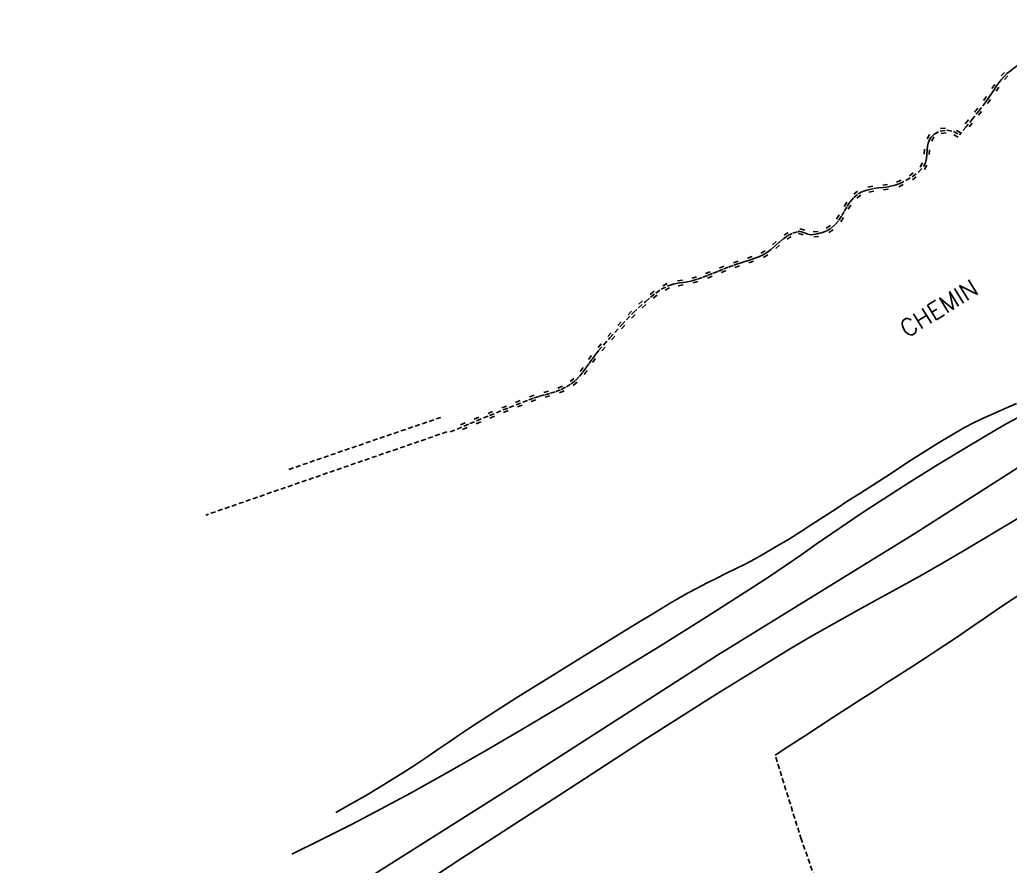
# Model space of a CAD drawing. Header units: millimetres. Extents: x 126011 to 127000, y 153000 to 153846.
# Drawn here: x 126579.5 to 126679.7, y 153229.6 to 153315.2 of the extents above; entities that cross this region are included whole.
import ezdxf

# ---------------------------------------------------------------- set-up
doc = ezdxf.new("R2010")
doc.units = ezdxf.units.MM
doc.linetypes.add('DASHED', pattern=[0.75, 0.5, -0.25])
doc.layers.get('0').update_dxf_attribs({"linetype": 'CONTINUOUS'})
for name, color, linetype in [('W0017', 7, 'CONTINUOUS'), ('W0112', 1, 'DASHED'), ('W0211', 2, 'CONTINUOUS'), ('W0214', 2, 'CONTINUOUS'), ('W0220', 5, 'DASHED'), ('W0515', 5, 'CONTINUOUS'), ('W0989', 7, 'CONTINUOUS')]:
    doc.layers.add(name, color=color, linetype=linetype)
doc.styles.get("Standard").update_dxf_attribs({"font": 'romans.shx', "width": 0.85})

# ---------------------------------------------------------------- blocks, each defined once
blk = doc.blocks.new('t220o')
at = {"color": 0, "linetype": 'Continuous'}
for p, q in [((-0.25, 0.25), (0.25, 0.25)), ((-0.25, -0.25), (0.25, -0.25))]:
    blk.add_line(p, q, dxfattribs=at)

msp = doc.modelspace()

# ---------------------------------------------------------------- linework, layer by layer
at = {"layer": 'W0017'}
for points in [[(126579.54, 153206.07), (126594.01, 153215.02), (126612.25, 153226.78), (126630.11, 153238.06), (126650.1, 153250.92), (126670.05, 153263.22), (126685.26, 153272.93), (126702.08, 153283.04), (126716.15, 153292.39), (126732.49, 153302.24)], [(126680.57, 153264.79), (126675.21, 153261.59), (126673, 153260.3), (126670.77, 153259.04), (126668.53, 153257.8), (126666.29, 153256.57), (126664.04, 153255.33), (126661.81, 153254.09), (126659.58, 153252.82), (126657.38, 153251.52), (126649.91, 153246.93), (126642.53, 153242.23), (126635.18, 153237.46), (126627.83, 153232.7), (126624.15, 153230.31), (126620.48, 153227.91)]]:
    msp.add_lwpolyline(points, dxfattribs=at)
at = {"layer": 'W0112'}
for points in [[(126606.73, 153269.69), (126622.32, 153275.03)], [(126622.71, 153273.49), (126598.34, 153265.08)], [(126660.68, 153226.31), (126658.57, 153232.25), (126655.92, 153240.79)]]:
    msp.add_lwpolyline(points, dxfattribs=at)
at = {"layer": 'W0211'}
msp.add_lwpolyline([(126607.03, 153230.79), (126610.06, 153232.28), (126613.07, 153233.8), (126616.07, 153235.36), (126619.04, 153236.96), (126623.02, 153239.17), (126626.96, 153241.44), (126630.89, 153243.74), (126634.8, 153246.07), (126639.57, 153248.95), (126644.32, 153251.86), (126649.05, 153254.81), (126653.74, 153257.81), (126655.34, 153258.87), (126656.93, 153259.94), (126658.51, 153261.03), (126660.08, 153262.12), (126661.66, 153263.22), (126663.24, 153264.3), (126664.83, 153265.37), (126666.43, 153266.42), (126669.37, 153268.3), (126672.32, 153270.14), (126675.3, 153271.95), (126678.3, 153273.72), (126679.36, 153274.32), (126680.43, 153274.92)], dxfattribs=at)
at = {"layer": 'W0214'}
msp.add_lwpolyline([(126680.34, 153276.35), (126679.26, 153275.88), (126678.19, 153275.41), (126677.11, 153274.93), (126676.05, 153274.43), (126675.01, 153273.88), (126672.32, 153272.31), (126669.7, 153270.65), (126667.1, 153268.95), (126664.49, 153267.27), (126663.28, 153266.5), (126662.08, 153265.72), (126660.88, 153264.94), (126659.67, 153264.16), (126658.47, 153263.39), (126657.26, 153262.62), (126656.03, 153261.88), (126654.79, 153261.15), (126653.84, 153260.62), (126652.88, 153260.12), (126651.91, 153259.63), (126650.93, 153259.15), (126649.96, 153258.67), (126648.98, 153258.19), (126648.02, 153257.69), (126647.06, 153257.17), (126645.29, 153256.16), (126643.54, 153255.1), (126641.79, 153254.03), (126640.05, 153252.96), (126636.59, 153250.84), (126633.14, 153248.7), (126629.7, 153246.55), (126626.28, 153244.36), (126625.15, 153243.63), (126624.03, 153242.88), (126622.91, 153242.12), (126621.8, 153241.37), (126620.69, 153240.61), (126619.57, 153239.86), (126618.44, 153239.12), (126617.3, 153238.4), (126615.87, 153237.52), (126614.42, 153236.66), (126612.97, 153235.83), (126611.5, 153235.01)], dxfattribs=at)
at = {"layer": 'W0220'}
for points in [[(126683.4, 153315.15), (126683.04, 153314.19), (126682.49, 153312.93), (126681.76, 153311.76), (126681.47, 153311.41), (126681.14, 153311.09), (126680.78, 153310.81), (126680.42, 153310.54), (126680.05, 153310.27), (126679.7, 153310), (126679.35, 153309.71), (126679.03, 153309.39), (126678.78, 153309.09), (126678.54, 153308.79), (126678.31, 153308.47), (126678.1, 153308.15), (126677.89, 153307.82), (126677.67, 153307.5), (126677.45, 153307.18), (126677.23, 153306.86), (126676.57, 153306.01), (126675.91, 153305.17), (126675.23, 153304.34), (126674.55, 153303.52)], [(126623.06, 153273.48), (126625.04, 153274.32), (126627.03, 153275.14), (126629.02, 153275.94), (126631.02, 153276.73), (126631.56, 153276.93), (126632.1, 153277.09), (126632.65, 153277.24), (126633.19, 153277.4), (126633.74, 153277.57), (126634.28, 153277.78), (126634.81, 153278.03), (126635.3, 153278.34), (126635.73, 153278.69), (126636.12, 153279.09), (126636.47, 153279.51), (126636.79, 153279.96), (126637.1, 153280.41), (126637.41, 153280.85), (126637.73, 153281.29), (126638.07, 153281.71), (126639.21, 153282.99), (126640.37, 153284.27), (126641.56, 153285.51), (126642.83, 153286.68), (126643.33, 153287.1), (126643.85, 153287.52), (126644.4, 153287.9), (126644.99, 153288.21), (126645.3, 153288.33), (126645.61, 153288.42), (126645.93, 153288.48), (126646.26, 153288.54), (126646.58, 153288.58), (126646.9, 153288.63), (126647.22, 153288.69), (126647.53, 153288.77), (126648.07, 153288.94), (126648.6, 153289.13), (126649.12, 153289.32), (126649.64, 153289.53), (126650.16, 153289.73), (126650.68, 153289.94), (126651.2, 153290.15), (126651.73, 153290.34), (126652.1, 153290.47), (126652.48, 153290.59), (126652.85, 153290.71), (126653.23, 153290.83), (126653.61, 153290.95), (126653.98, 153291.08), (126654.35, 153291.23), (126654.71, 153291.4), (126655.16, 153291.67), (126655.58, 153291.99), (126655.97, 153292.33), (126656.35, 153292.68), (126656.77, 153293.02), (126657.21, 153293.33), (126657.7, 153293.58), (126658.24, 153293.73), (126658.41, 153293.74), (126658.58, 153293.71), (126658.74, 153293.66), (126658.9, 153293.6), (126659.05, 153293.54), (126659.21, 153293.48), (126659.37, 153293.44), (126659.54, 153293.42), (126660.08, 153293.48), (126660.6, 153293.61), (126661.1, 153293.81), (126661.57, 153294.08), (126661.99, 153294.45), (126662.35, 153294.88), (126662.65, 153295.35), (126662.92, 153295.82), (126663.2, 153296.3), (126663.51, 153296.76), (126663.87, 153297.19), (126664.32, 153297.55), (126664.8, 153297.8), (126665.32, 153297.97), (126665.86, 153298.08), (126666.39, 153298.15), (126666.91, 153298.21), (126667.44, 153298.28), (126667.96, 153298.4), (126668.47, 153298.58), (126669.14, 153298.91), (126669.79, 153299.29), (126670.4, 153299.75), (126670.92, 153300.32), (126671.12, 153300.7), (126671.21, 153301.13), (126671.24, 153301.55), (126671.28, 153301.95), (126671.33, 153302.38), (126671.44, 153302.82), (126671.65, 153303.25), (126671.99, 153303.59), (126672.6, 153303.89), (126673.28, 153303.98), (126673.95, 153303.85), (126674.55, 153303.52)]]:
    msp.add_lwpolyline(points, dxfattribs=at)
at = {"layer": 'W0515'}
msp.add_lwpolyline([(126680.47, 153256.9), (126679.32, 153256.16), (126678.18, 153255.4), (126677.05, 153254.62), (126675.91, 153253.85), (126674.78, 153253.07), (126673.65, 153252.3), (126672.5, 153251.54), (126671.18, 153250.68), (126669.85, 153249.81), (126668.51, 153248.96), (126667.18, 153248.1), (126665.85, 153247.25), (126664.51, 153246.39), (126663.18, 153245.53), (126661.85, 153244.67), (126660.36, 153243.7), (126658.88, 153242.73), (126657.4, 153241.76), (126655.92, 153240.79)], dxfattribs=at)

# ---------------------------------------------------------------- block references
at = {"layer": 'W0220'}
for p, rotation in [((126679.11, 153309.47), 224.9214332878786), ((126678.19, 153308.28), 236.234109462721), ((126677.35, 153307.04), 233.9155576993165), ((126676.44, 153305.85), 231.7145451154859), ((126675.5, 153304.68), 230.9282366623082), ((126671.64, 153303.22), 63.56139018975583), ((126672.92, 153303.93), 7.642963954792244), ((126674.34, 153303.63), 330.9777292190637), ((126671.26, 153301.79), 85.51673106331648), ((126670.93, 153300.35), 62.53298348954411), ((126669.84, 153299.33), 37.27769499014244), ((126667.08, 153298.23), 7.939826107997156), ((126668.53, 153298.61), 25.95487406213673), ((126664.22, 153297.47), 38.84054052791252), ((126665.6, 153298.03), 11.32224409495001), ((126663.23, 153296.35), 56.48826699981802), ((126662.47, 153295.07), 57.34581606167266), ((126657.18, 153293.31), 34.62859064529393), ((126658.59, 153293.71), 342.6539628994628), ((126660.04, 153293.48), 6.052292991346168), ((126661.43, 153294), 30.348227650064), ((126656.01, 153292.37), 41.89556267738703), ((126654.82, 153291.46), 30.69041912502446), ((126652.01, 153290.44), 19.20194121775098), ((126653.43, 153290.89), 18.12234700609353), ((126649.21, 153289.36), 21.35027958672886), ((126650.6, 153289.91), 21.74369584392886), ((126644.89, 153288.16), 27.79468926124104), ((126646.33, 153288.55), 8.24436380358671), ((126647.79, 153288.86), 17.42845742183641), ((126643.63, 153287.35), 38.71975365147695), ((126642.49, 153286.37), 42.74474263061821), ((126641.4, 153285.34), 46.03218926800685), ((126640.36, 153284.26), 47.92593413869326), ((126639.35, 153283.15), 47.92593413869326), ((126638.36, 153282.03), 48.41943051711044), ((126637.41, 153280.86), 53.71171432267432), ((126636.56, 153279.63), 53.90245587418308), ((126635.54, 153278.54), 39.06790963161035), ((126632.83, 153277.3), 15.8110078717182), ((126634.26, 153277.77), 21.03546436821598), ((126630, 153276.33), 21.60423816535156), ((126631.4, 153276.87), 19.67961516822683), ((126627.21, 153275.21), 22.00121589431451), ((126628.6, 153275.77), 22.00121589431451), ((126625.82, 153274.64), 22.39819161248284), ((126624.44, 153274.07), 22.79516531565812)]:
    msp.add_blockref('t220o', p, dxfattribs=dict(at, rotation=rotation))

# ---------------------------------------------------------------- texts
at = {"layer": 'W0989'}
msp.add_text('CHEMIN', height=1.75, rotation=31.6836, dxfattribs=at).set_placement((126669.23, 153282.95))

doc.saveas('drawing.dxf')
